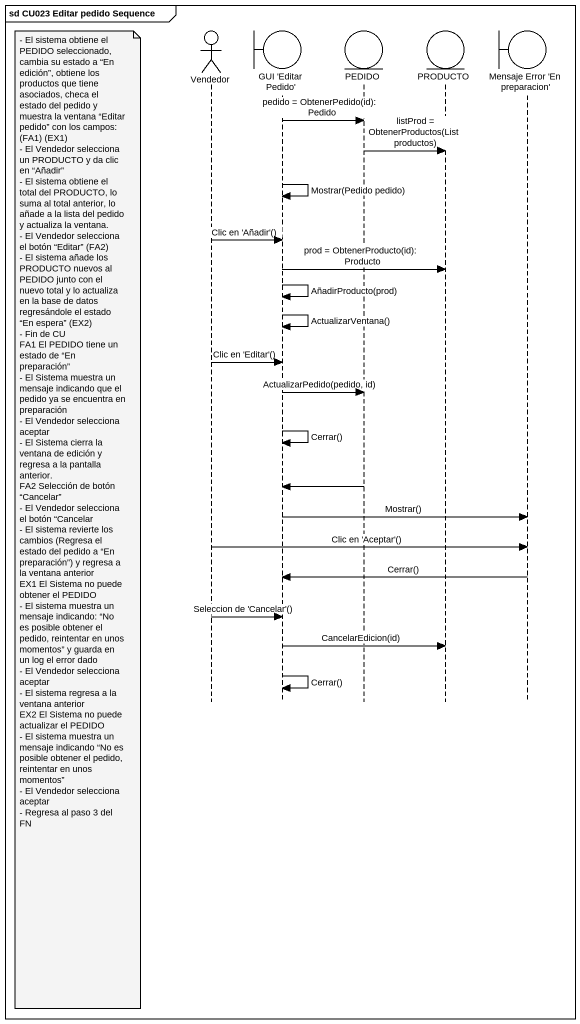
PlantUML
@startuml
mainframe sd CU023 Editar pedido Sequence
hide footbox
actor Vendedor
boundary "GUI 'Editar Pedido'" as GUI_Editar_Pedido
entity PEDIDO
entity PRODUCTO
boundary "Mensaje Error 'En preparacion'" as Mensaje_Error_En_preparacion

GUI_Editar_Pedido -> PEDIDO : pedido = ObtenerPedido(id): Pedido
PEDIDO -> PRODUCTO : listProd = ObtenerProductos(List productos)
GUI_Editar_Pedido -> GUI_Editar_Pedido : Mostrar(Pedido pedido)
Vendedor -> GUI_Editar_Pedido : Clic en 'Añadir'()
GUI_Editar_Pedido -> PRODUCTO : prod = ObtenerProducto(id): Producto
GUI_Editar_Pedido -> GUI_Editar_Pedido : AñadirProducto(prod)
GUI_Editar_Pedido -> GUI_Editar_Pedido : ActualizarVentana()
Vendedor -> GUI_Editar_Pedido : Clic en 'Editar'()
GUI_Editar_Pedido -> PEDIDO : ActualizarPedido(pedido, id)
GUI_Editar_Pedido -> GUI_Editar_Pedido : Cerrar()
PEDIDO -> GUI_Editar_Pedido
GUI_Editar_Pedido -> Mensaje_Error_En_preparacion : Mostrar()
note left of Vendedor
  - El sistema obtiene el PEDIDO seleccionado, cambia su estado a “En edición”, obtiene los productos que tiene asociados, checa el estado del pedido y muestra la ventana “Editar pedido” con los campos: (FA1) (EX1)
  - El Vendedor selecciona un PRODUCTO y da clic en “Añadir”
  - El sistema obtiene el total del PRODUCTO, lo suma al total anterior, lo añade a la lista del pedido y actualiza la ventana.
  - El Vendedor selecciona el botón “Editar” (FA2)
  - El sistema añade los PRODUCTO nuevos al PEDIDO junto con el nuevo total y lo actualiza en la base de datos regresándole el estado “En espera” (EX2)
  - Fin de CU
  FA1 El PEDIDO tiene un estado de “En preparación”
  - El Sistema muestra un mensaje indicando que el pedido ya se encuentra en preparación
  - El Vendedor selecciona aceptar
  - El Sistema cierra la ventana de edición y regresa a la pantalla anterior.
  FA2 Selección de botón “Cancelar”
  - El Vendedor selecciona el botón “Cancelar
  - El sistema revierte los cambios (Regresa el estado del pedido a “En preparación”) y regresa a la ventana anterior
  EX1 El Sistema no puede obtener el PEDIDO
  - El sistema muestra un mensaje indicando: “No es posible obtener el pedido, reintentar en unos momentos” y guarda en un log el error dado
  - El Vendedor selecciona aceptar
  - El sistema regresa a la ventana anterior
  EX2 El Sistema no puede actualizar el PEDIDO
  - El sistema muestra un mensaje indicando “No es posible obtener el pedido, reintentar en unos momentos”
  - El Vendedor selecciona aceptar
  - Regresa al paso 3 del FN
end note
Vendedor -> Mensaje_Error_En_preparacion : Clic en 'Aceptar'()
Mensaje_Error_En_preparacion -> GUI_Editar_Pedido : Cerrar()
Vendedor -> GUI_Editar_Pedido : Seleccion de 'Cancelar'()
GUI_Editar_Pedido -> PRODUCTO : CancelarEdicion(id)
GUI_Editar_Pedido -> GUI_Editar_Pedido : Cerrar()
@enduml
